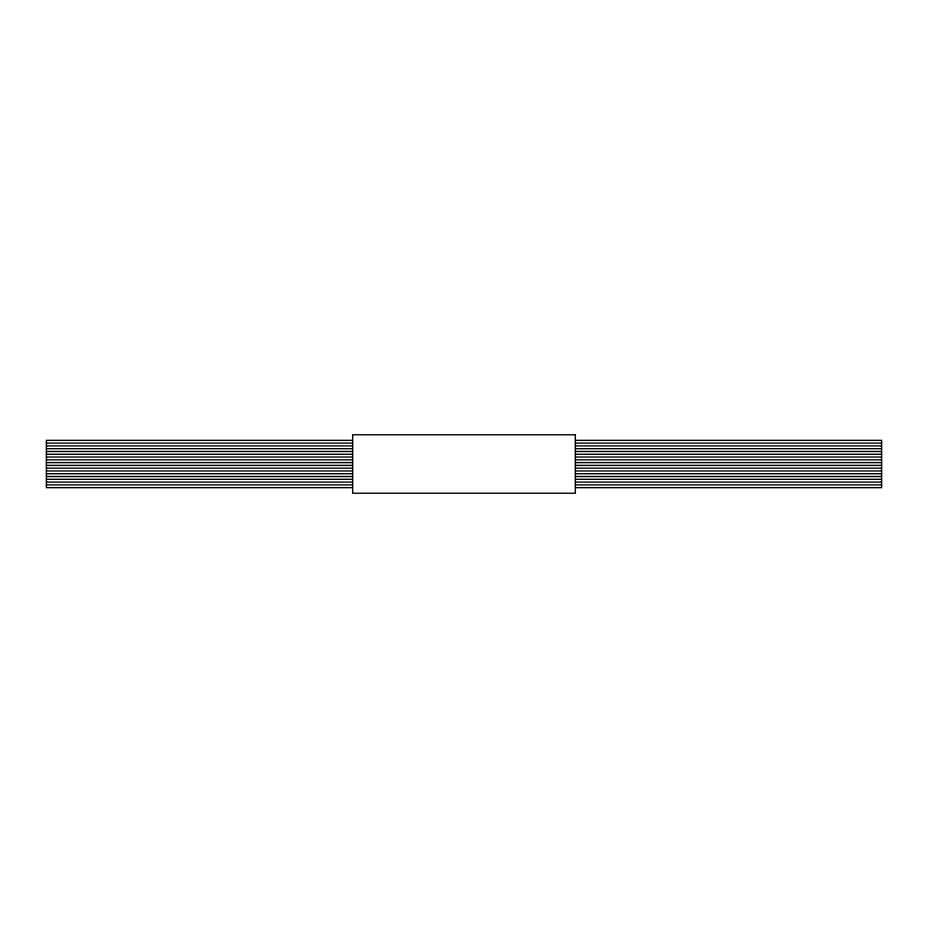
<?xml version="1.0" encoding="UTF-8"?>
<svg xmlns="http://www.w3.org/2000/svg" width="928" height="928" viewBox="0 0 928 928"><rect width="100%" height="100%" fill="white"/><g stroke="black" fill="none" stroke-linecap="round" stroke-linejoin="round"><path stroke-width="1.39" d="M352.64 440.336L46.4 440.336L46.4 487.664L352.64 487.664M575.36 440.336L881.6 440.336L881.6 487.664L575.36 487.664M46.4 443.12L352.64 443.12M575.36 443.12L881.6 443.12M46.4 445.904L352.64 445.904M575.36 445.904L881.6 445.904M46.4 448.688L352.64 448.688M575.36 448.688L881.6 448.688M46.4 451.472L352.64 451.472M575.36 451.472L881.6 451.472M46.4 454.256L352.64 454.256M575.36 454.256L881.6 454.256M46.4 457.04L352.64 457.04M575.36 457.04L881.6 457.04M46.4 459.824L352.64 459.824M575.36 459.824L881.6 459.824M46.4 462.608L352.64 462.608M575.36 462.608L881.6 462.608M46.4 465.392L352.64 465.392M575.36 465.392L881.6 465.392M46.4 468.176L352.64 468.176M575.36 468.176L881.6 468.176M46.4 470.96L352.64 470.96M575.36 470.96L881.6 470.96M46.4 473.744L352.64 473.744M575.36 473.744L881.6 473.744M46.4 476.528L352.64 476.528M575.36 476.528L881.6 476.528M46.4 479.312L352.64 479.312M575.36 479.312L881.6 479.312M46.4 482.096L352.64 482.096M575.36 482.096L881.6 482.096M46.4 484.88L352.64 484.88M575.36 484.88L881.6 484.88M575.36 434.768L352.64 434.768L352.64 493.232L575.36 493.232L575.36 434.768"/></g></svg>
